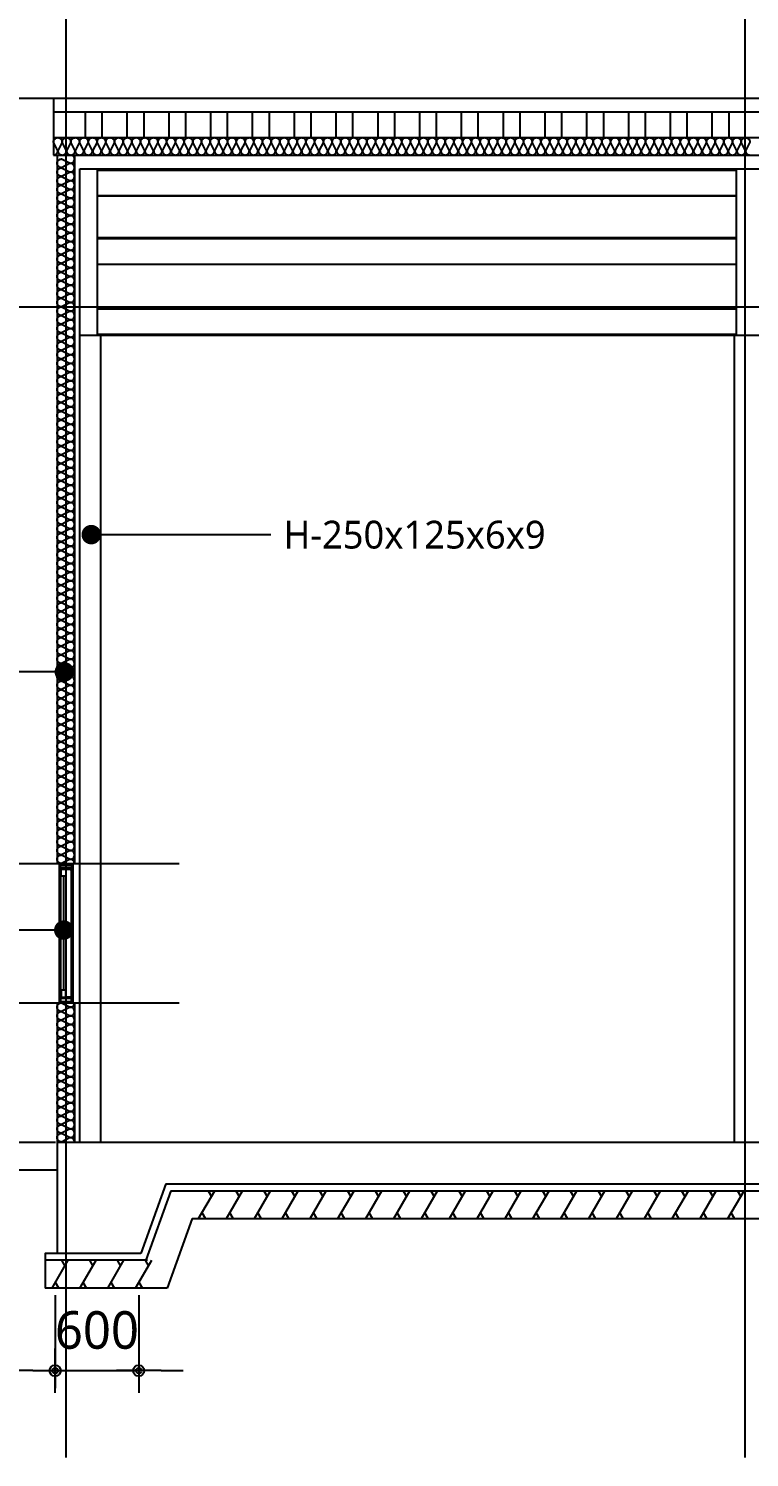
# Model space of a CAD drawing. Header units: millimetres. Extents: x 152133 to 471560, y 87068 to 132353.
# Drawn here: x 259033 to 264208, y 111124 to 121389 of the extents above; entities that cross this region are included whole.
import ezdxf
from ezdxf.enums import TextEntityAlignment as Align

# ---------------------------------------------------------------- set-up
doc = ezdxf.new("R2010")
doc.units = ezdxf.units.MM
doc.linetypes.add('CEN', pattern=[62, 60, -1, 0, -1])
for name, color, linetype in [('8', 8, 'Continuous'), ('AA-DWXM', 8, 'Continuous'), ('AA-DWXM-GLAZ', 4, 'Continuous'), ('AA-DWXM-WIND', 6, 'Continuous'), ('AA-DWXM-WINDOWFR', 6, 'Continuous'), ('AA-STEEL', 4, 'Continuous'), ('AA-WAXK', 8, 'Continuous'), ('AA-WAXM-CONC', 2, 'Continuous'), ('AS-PATT', 8, 'Continuous'), ('CEN', 1, 'CEN'), ('COL', 2, 'Continuous'), ('DIM', 7, 'Continuous'), ('INSUL', 183, 'Continuous'), ('RXLEADER', 7, 'Continuous')]:
    doc.layers.add(name, color=color, linetype=linetype)
doc.styles.add('맑은고딕', font='malgun.ttf')
doc.dimstyles.new('100-1', dxfattribs={"dimscale": 100, "dimtxt": 2.7, "dimasz": 1.6, "dimexe": 1.25, "dimexo": 3, "dimgap": 1.5, "dimtad": 1, "dimdec": 0, "dimdsep": 46, "dimlunit": 6, "dimtxsty": '맑은고딕', "dimblk1": 'S3', "dimblk2": 'S3', "dimsah": 1, "dimcen": 2, "dimclrt": 3, "dimadec": 0, "dimazin": 0, "dimtfac": 1, "dimtdec": 0, "dimtix": 1, "dimtmove": 2, "dimatfit": 3, "dimldrblk": 'S3', "dimfxl": 1, "dimtolj": 1, "dimtzin": 1, "dimarcsym": 0})

# ---------------------------------------------------------------- blocks, each defined once
blk = doc.blocks.new('S3')
at = {"layer": 'DIM', "color": 0}
for p, q in [((0, -1), (0, 1)), ((-1, 0), (1, 0))]:
    blk.add_line(p, q, dxfattribs=at)
for radius in [0.25, 0.125]:
    blk.add_circle((0, 0), radius, dxfattribs=at)
blk = doc.blocks.new('*D171')
at = {"color": 0, "lineweight": -2, "transparency": 16777216}
for p, q in [((259224, 112290), (259224, 111622)), ((259824, 112290), (259824, 111622)), ((259064, 111747), (258904, 111747)), ((259224, 111747), (259824, 111747)), ((259984, 111747), (260144, 111747))]:
    blk.add_line(p, q, dxfattribs=at)
at = {"layer": 'Defpoints', "color": 0, "transparency": 16777216}
for p in [(259224, 112590), (259824, 112590), (259824, 111747)]:
    blk.add_point(p, dxfattribs=at)
at = {"color": 0, "linetype": 'ByBlock', "lineweight": -2, "transparency": 16777216, "xscale": 160, "yscale": 160, "zscale": 160}
blk.add_blockref('S3', (259224, 111747), dxfattribs=at)
at = {"color": 0, "linetype": 'ByBlock', "lineweight": -2, "transparency": 16777216, "xscale": 160, "yscale": 160, "zscale": 160, "rotation": 180}
blk.add_blockref('S3', (259824, 111747), dxfattribs=at)
at = {"color": 3, "transparency": 16777216, "insert": (259524, 112037), "char_height": 270, "attachment_point": 5, "style": '맑은고딕'}
blk.add_mtext('\\A1;600', dxfattribs=at)
blk = doc.blocks.new('*D172')
at = {"color": 0, "lineweight": -2, "transparency": 16777216}
for p, q in [((258572, 113350), (258572, 113510)), ((258924, 113190), (258447, 113190)), ((258572, 112590), (258572, 113190)), ((258924, 112590), (258447, 112590)), ((258572, 112430), (258572, 112270))]:
    blk.add_line(p, q, dxfattribs=at)
at = {"layer": 'Defpoints', "color": 0, "transparency": 16777216}
for p in [(258572, 113190), (259224, 113190), (259224, 112590)]:
    blk.add_point(p, dxfattribs=at)
at = {"color": 0, "linetype": 'ByBlock', "lineweight": -2, "transparency": 16777216, "xscale": 160, "yscale": 160, "zscale": 160}
for p, rotation in [((258572, 113190), 270), ((258572, 112590), 90)]:
    blk.add_blockref('S3', p, dxfattribs=dict(at, rotation=rotation))
at = {"color": 3, "transparency": 16777216, "insert": (258282, 112890), "char_height": 270, "attachment_point": 5, "rotation": 90, "style": '맑은고딕'}
blk.add_mtext('\\A1;600', dxfattribs=at)

msp = doc.modelspace()

# ---------------------------------------------------------------- linework, layer by layer
at = {"color": 8}
for p, q in [((259212.1, 120889.5), (278892.1, 120889.5)), ((259212.1, 120889.5), (259212.1, 120605.1)), ((259212.1, 120789.5), (278892.1, 120789.5)), ((259442.1, 120605.1), (259442.1, 120789.5)), ((259562.1, 120605.1), (259562.1, 120789.5)), ((259742.1, 120605.1), (259742.1, 120789.5)), ((259862.1, 120605.1), (259862.1, 120789.5)), ((260042.1, 120605.1), (260042.1, 120789.5)), ((260162.1, 120605.1), (260162.1, 120789.5)), ((260342.1, 120605.1), (260342.1, 120789.5)), ((260462.1, 120605.1), (260462.1, 120789.5)), ((260642.1, 120605.1), (260642.1, 120789.5)), ((260762.1, 120605.1), (260762.1, 120789.5)), ((260942.1, 120605.1), (260942.1, 120789.5)), ((261062.1, 120605.1), (261062.1, 120789.5)), ((261242.1, 120605.1), (261242.1, 120789.5)), ((261362.1, 120605.1), (261362.1, 120789.5)), ((261542.1, 120605.1), (261542.1, 120789.5)), ((261662.1, 120605.1), (261662.1, 120789.5)), ((261842.1, 120605.1), (261842.1, 120789.5)), ((261962.1, 120605.1), (261962.1, 120789.5)), ((262142.1, 120605.1), (262142.1, 120789.5)), ((262262.1, 120605.1), (262262.1, 120789.5)), ((262442.1, 120605.1), (262442.1, 120789.5)), ((262562.1, 120605.1), (262562.1, 120789.5)), ((262742.1, 120605.1), (262742.1, 120789.5)), ((262862.1, 120605.1), (262862.1, 120789.5)), ((263042.1, 120605.1), (263042.1, 120789.5)), ((263162.1, 120605.1), (263162.1, 120789.5)), ((263342.1, 120605.1), (263342.1, 120789.5)), ((263462.1, 120605.1), (263462.1, 120789.5)), ((263642.1, 120605.1), (263642.1, 120789.5)), ((263762.1, 120605.1), (263762.1, 120789.5)), ((263942.1, 120605.1), (263942.1, 120789.5)), ((264062.1, 120605.1), (264062.1, 120789.5))]:
    msp.add_line(p, q, dxfattribs=at)
at = {"color": 2}
for p, q in [((259212.1, 120605.1), (278892.1, 120605.1)), ((259212.1, 120605.1), (259212.1, 120480.1)), ((259212.1, 120480.1), (278892.1, 120480.1)), ((259239.1, 114389.5), (259364.1, 114389.5)), ((259239.1, 113389.5), (278864.6, 113389.5)), ((259239.1, 113389.5), (259239.1, 113189.5)), ((257558.1, 113189.5), (259239.1, 113189.5)), ((260019.4, 113089.5), (278048.2, 113089.5))]:
    msp.add_line(p, q, dxfattribs=at)
at = {"color": 0}
msp.add_lwpolyline([(259252.1, 112589.5), (259152.1, 112589.5), (259152.1, 112539.5)], dxfattribs=at)
at = {"layer": '8'}
for p, q in [((260054.5, 113039.5), (259874.2, 112539.5)), ((260054.5, 113039.5), (277977, 113039.5)), ((260208, 112839.5), (260027.7, 112339.5)), ((260208, 112839.5), (277836.5, 112839.5)), ((259887.2, 112539.5), (259152.1, 112539.5)), ((259152.1, 112539.5), (259152.1, 112339.5)), ((260027.7, 112339.5), (259152.1, 112339.5))]:
    msp.add_line(p, q, dxfattribs=at)
at = {"layer": 'AA-DWXM'}
for p, q in [((259262.1, 115339.5), (259262.1, 114439.5)), ((259342.1, 115339.5), (259342.1, 114439.5))]:
    msp.add_line(p, q, dxfattribs=at)
msp.add_lwpolyline([(259303.1, 115349.5), (259338.1, 115349.5), (259338.1, 114429.5), (259303.1, 114429.5)], close=True, dxfattribs=at)
at = {"layer": 'AA-DWXM-GLAZ'}
msp.add_line((259283.6, 115299.5), (259283.6, 114479.5), dxfattribs=at)
at = {"layer": 'AA-DWXM-WIND'}
for points in [[(259266.1, 115349.5), (259301.1, 115349.5), (259301.1, 115299.5), (259266.1, 115299.5)], [(259266.1, 114429.5), (259301.1, 114429.5), (259301.1, 114479.5), (259266.1, 114479.5)]]:
    msp.add_lwpolyline(points, close=True, dxfattribs=at)
at = {"layer": 'AA-DWXM-WINDOWFR'}
for points in [[(259262.1, 115339.5), (259262.1, 115379.5), (259342.1, 115379.5), (259342.1, 115339.5), (259340.1, 115339.5), (259340.1, 115359.5), (259264.1, 115359.5), (259264.1, 115339.5)], [(259262.1, 114439.5), (259262.1, 114399.5), (259342.1, 114399.5), (259342.1, 114439.5), (259340.1, 114439.5), (259340.1, 114419.5), (259264.1, 114419.5), (259264.1, 114439.5)]]:
    msp.add_lwpolyline(points, close=True, dxfattribs=at)
at = {"layer": 'AA-STEEL'}
for p, q in [((259402.1, 113389.5), (259402.1, 120380.1)), ((259402.1, 120380.1), (278702.1, 120380.1)), ((259527.1, 119185), (259527.1, 120380.1)), ((259527.1, 120372.1), (264114.6, 120372.1)), ((264114.6, 119185), (264114.6, 120380.1)), ((259527.1, 120189.5), (264114.6, 120189.5)), ((259527.1, 120188.1), (264114.6, 120188.1)), ((259527.1, 119888), (264114.6, 119888)), ((259527.1, 119880), (264114.6, 119880)), ((259527.1, 119697.4), (264114.6, 119697.4)), ((259527.1, 119696), (264114.6, 119696)), ((259527.1, 119377), (264114.6, 119377)), ((259527.1, 119375.6), (264114.6, 119375.6)), ((259402.1, 119185), (278702.1, 119185)), ((259527.1, 119193), (264114.6, 119193)), ((259552.1, 113389.5), (259552.1, 119185)), ((264102.1, 113389.5), (264102.1, 119185))]:
    msp.add_line(p, q, dxfattribs=at)
at = {"layer": 'AA-WAXK'}
for p, q in [((259252.1, 115389.5), (259252.1, 114389.5)), ((259352.1, 115389.5), (259352.1, 114389.5))]:
    msp.add_line(p, q, dxfattribs=at)
at = {"layer": 'AA-WAXM-CONC'}
for p, q in [((259252.1, 115389.5), (259352.1, 115389.5)), ((259252.1, 114389.5), (259352.1, 114389.5))]:
    msp.add_line(p, q, dxfattribs=at)
at = {"layer": 'AS-PATT'}
for p, q in [((260254.4, 112839.5), (260369.9, 113039.5)), ((260321.9, 113039.5), (260345.9, 112998)), ((260454.4, 112839.5), (260569.9, 113039.5)), ((260521.9, 113039.5), (260545.9, 112998)), ((260654.4, 112839.5), (260769.9, 113039.5)), ((260721.9, 113039.5), (260745.9, 112998)), ((260854.4, 112839.5), (260969.9, 113039.5)), ((260921.9, 113039.5), (260945.9, 112998)), ((261054.4, 112839.5), (261169.9, 113039.5)), ((261121.9, 113039.5), (261145.9, 112998)), ((261254.4, 112839.5), (261369.9, 113039.5)), ((261321.9, 113039.5), (261345.9, 112998)), ((261454.4, 112839.5), (261569.9, 113039.5)), ((261521.9, 113039.5), (261545.9, 112998)), ((261654.4, 112839.5), (261769.9, 113039.5)), ((261721.9, 113039.5), (261745.9, 112998)), ((261854.4, 112839.5), (261969.9, 113039.5)), ((261921.9, 113039.5), (261945.9, 112998)), ((262054.4, 112839.5), (262169.9, 113039.5)), ((262121.9, 113039.5), (262145.9, 112998)), ((262254.4, 112839.5), (262369.9, 113039.5)), ((262321.9, 113039.5), (262345.9, 112998)), ((262454.4, 112839.5), (262569.9, 113039.5)), ((262521.9, 113039.5), (262545.9, 112998)), ((262654.4, 112839.5), (262769.9, 113039.5)), ((262721.9, 113039.5), (262745.9, 112998)), ((262854.4, 112839.5), (262969.9, 113039.5)), ((262921.9, 113039.5), (262945.9, 112998)), ((263054.4, 112839.5), (263169.9, 113039.5)), ((263121.9, 113039.5), (263145.9, 112998)), ((263254.4, 112839.5), (263369.9, 113039.5)), ((263321.9, 113039.5), (263345.9, 112998)), ((263454.4, 112839.5), (263569.9, 113039.5)), ((263521.9, 113039.5), (263545.9, 112998)), ((263654.4, 112839.5), (263769.9, 113039.5)), ((263721.9, 113039.5), (263745.9, 112998)), ((263854.4, 112839.5), (263969.9, 113039.5)), ((263921.9, 113039.5), (263945.9, 112998)), ((264054.4, 112839.5), (264169.9, 113039.5)), ((264121.9, 113039.5), (264145.9, 112998)), ((260302.4, 112839.5), (260278.4, 112881.1)), ((260502.4, 112839.5), (260478.4, 112881.1)), ((260702.4, 112839.5), (260678.4, 112881.1)), ((260902.4, 112839.5), (260878.4, 112881.1)), ((261102.4, 112839.5), (261078.4, 112881.1)), ((261302.4, 112839.5), (261278.4, 112881.1)), ((261502.4, 112839.5), (261478.4, 112881.1)), ((261702.4, 112839.5), (261678.4, 112881.1)), ((261902.4, 112839.5), (261878.4, 112881.1)), ((262102.4, 112839.5), (262078.4, 112881.1)), ((262302.4, 112839.5), (262278.4, 112881.1)), ((262502.4, 112839.5), (262478.4, 112881.1)), ((262702.4, 112839.5), (262678.4, 112881.1)), ((262902.4, 112839.5), (262878.4, 112881.1)), ((263102.4, 112839.5), (263078.4, 112881.1)), ((263302.4, 112839.5), (263278.4, 112881.1)), ((263502.4, 112839.5), (263478.4, 112881.1)), ((263702.4, 112839.5), (263678.4, 112881.1)), ((263902.4, 112839.5), (263878.4, 112881.1)), ((264102.4, 112839.5), (264078.4, 112881.1)), ((259202.1, 112339.5), (259317.5, 112539.5)), ((259269.5, 112539.5), (259293.5, 112498)), ((259402.1, 112339.5), (259517.5, 112539.5)), ((259469.5, 112539.5), (259493.5, 112498)), ((259602.1, 112339.5), (259717.5, 112539.5)), ((259669.5, 112539.5), (259693.5, 112498)), ((259802.1, 112339.5), (259917.5, 112539.5)), ((259869.5, 112539.5), (259893.5, 112498)), ((259250.1, 112339.5), (259226.1, 112381.1)), ((259450.1, 112339.5), (259426.1, 112381.1)), ((259650.1, 112339.5), (259626.1, 112381.1)), ((259850.1, 112339.5), (259826.1, 112381.1))]:
    msp.add_line(p, q, dxfattribs=at)
at = {"layer": 'CEN', "color": 1, "linetype": 'CEN'}
for p, q in [((259302.1, 111123.5), (259302.1, 123054.1)), ((264177.1, 111123.5), (264177.1, 123054.1)), ((257558.1, 120889.5), (281081.8, 120889.5)), ((257558.1, 120889.5), (281081.8, 120889.5)), ((257558.1, 119389.5), (281081.8, 119389.5)), ((257558.1, 119389.5), (281081.8, 119389.5)), ((257558.1, 115389.5), (260115.6, 115389.5)), ((257558.1, 114389.5), (260115.6, 114389.5)), ((257558.1, 113389.5), (259225.5, 113389.5))]:
    msp.add_line(p, q, dxfattribs=at)
at = {"layer": 'COL'}
for p, q in [((259239.1, 120480.1), (259239.1, 115389.5)), ((259364.1, 120480.1), (259364.1, 115389.5)), ((259239.1, 115389.5), (259364.1, 115389.5)), ((259239.1, 114389.5), (259239.1, 113389.5)), ((259364.1, 114389.5), (259364.1, 113389.5)), ((259239.1, 113189.5), (259239.1, 112589.5)), ((260019.4, 113089.5), (259839.1, 112589.5)), ((259839.1, 112589.5), (259252.1, 112589.5))]:
    msp.add_line(p, q, dxfattribs=at)
at = {"layer": 'INSUL'}
for points in [[(259212.1, 120480.1, 0.4142136), (259243.3, 120511.4), (259212.1, 120573.9, -0.4142136), (259243.3, 120605.1, -0.4142136), (259274.6, 120573.9), (259243.3, 120511.4, 0.4142136), (259274.6, 120480.1, 0.4142136), (259305.8, 120511.4), (259274.6, 120573.9, -0.4142136), (259305.8, 120605.1, -0.4142136), (259337.1, 120573.9), (259305.8, 120511.4, 0.4142136), (259337.1, 120480.1, 0.4142136), (259368.3, 120511.4), (259337.1, 120573.9, -0.4142136), (259368.3, 120605.1, -0.4142136), (259399.6, 120573.9), (259368.3, 120511.4, 0.4142136), (259399.6, 120480.1, 0.4142136), (259430.8, 120511.4), (259399.6, 120573.9, -0.4142136), (259430.8, 120605.1, -0.4142136), (259462.1, 120573.9), (259430.8, 120511.4, 0.4142136), (259462.1, 120480.1, 0.4142136), (259493.3, 120511.4), (259462.1, 120573.9, -0.4142136), (259493.3, 120605.1, -0.4142136), (259524.6, 120573.9), (259493.3, 120511.4, 0.4142136), (259524.6, 120480.1, 0.4142136), (259555.8, 120511.4), (259524.6, 120573.9, -0.4142136), (259555.8, 120605.1, -0.4142136), (259587.1, 120573.9), (259555.8, 120511.4, 0.4142136), (259587.1, 120480.1, 0.4142136), (259618.3, 120511.4), (259587.1, 120573.9, -0.4142136), (259618.3, 120605.1, -0.4142136), (259649.6, 120573.9), (259618.3, 120511.4, 0.4142136), (259649.6, 120480.1, 0.4142136), (259680.8, 120511.4), (259649.6, 120573.9, -0.4142136), (259680.8, 120605.1, -0.4142136), (259712.1, 120573.9), (259680.8, 120511.4, 0.4142136), (259712.1, 120480.1, 0.4142136), (259743.3, 120511.4), (259712.1, 120573.9, -0.4142136), (259743.3, 120605.1, -0.4142136), (259774.6, 120573.9), (259743.3, 120511.4, 0.4142136), (259774.6, 120480.1, 0.4142136), (259805.8, 120511.4), (259774.6, 120573.9, -0.4142136), (259805.8, 120605.1, -0.4142136), (259837.1, 120573.9), (259805.8, 120511.4, 0.4142136), (259837.1, 120480.1, 0.4142136), (259868.3, 120511.4), (259837.1, 120573.9, -0.4142136), (259868.3, 120605.1, -0.4142136), (259899.6, 120573.9), (259868.3, 120511.4, 0.4142136), (259899.6, 120480.1, 0.4142136), (259930.8, 120511.4), (259899.6, 120573.9, -0.4142136), (259930.8, 120605.1, -0.4142136), (259962.1, 120573.9), (259930.8, 120511.4, 0.4142136), (259962.1, 120480.1, 0.4142136), (259993.3, 120511.4), (259962.1, 120573.9, -0.4142136), (259993.3, 120605.1, -0.4142136), (260024.6, 120573.9), (259993.3, 120511.4, 0.4142136), (260024.6, 120480.1, 0.4142136), (260055.8, 120511.4), (260024.6, 120573.9, -0.4142136), (260055.8, 120605.1, -0.4142136), (260087.1, 120573.9), (260055.8, 120511.4, 0.4142136), (260087.1, 120480.1, 0.4142136), (260118.3, 120511.4), (260087.1, 120573.9, -0.4142136), (260118.3, 120605.1, -0.4142136), (260149.6, 120573.9), (260118.3, 120511.4, 0.4142136), (260149.6, 120480.1, 0.4142136), (260180.8, 120511.4), (260149.6, 120573.9, -0.4142136), (260180.8, 120605.1, -0.4142136), (260212.1, 120573.9), (260180.8, 120511.4, 0.4142136), (260212.1, 120480.1, 0.4142136), (260243.3, 120511.4), (260212.1, 120573.9, -0.4142136), (260243.3, 120605.1, -0.4142136), (260274.6, 120573.9), (260243.3, 120511.4, 0.4142136), (260274.6, 120480.1, 0.4142136), (260305.8, 120511.4), (260274.6, 120573.9, -0.4142136), (260305.8, 120605.1, -0.4142136), (260337.1, 120573.9), (260305.8, 120511.4, 0.4142136), (260337.1, 120480.1, 0.4142136), (260368.3, 120511.4), (260337.1, 120573.9, -0.4142136), (260368.3, 120605.1, -0.4142136), (260399.6, 120573.9), (260368.3, 120511.4, 0.4142136), (260399.6, 120480.1, 0.4142136), (260430.8, 120511.4), (260399.6, 120573.9, -0.4142136), (260430.8, 120605.1, -0.4142136), (260462.1, 120573.9), (260430.8, 120511.4, 0.4142136), (260462.1, 120480.1, 0.4142136), (260493.3, 120511.4), (260462.1, 120573.9, -0.4142136), (260493.3, 120605.1, -0.4142136), (260524.6, 120573.9), (260493.3, 120511.4, 0.4142136), (260524.6, 120480.1, 0.4142136), (260555.8, 120511.4), (260524.6, 120573.9, -0.4142136), (260555.8, 120605.1, -0.4142136), (260587.1, 120573.9), (260555.8, 120511.4, 0.4142136), (260587.1, 120480.1, 0.4142136), (260618.3, 120511.4), (260587.1, 120573.9, -0.4142136), (260618.3, 120605.1, -0.4142136), (260649.6, 120573.9), (260618.3, 120511.4, 0.4142136), (260649.6, 120480.1, 0.4142136), (260680.8, 120511.4), (260649.6, 120573.9, -0.4142136), (260680.8, 120605.1, -0.4142136), (260712.1, 120573.9), (260680.8, 120511.4, 0.4142136), (260712.1, 120480.1, 0.4142136), (260743.3, 120511.4), (260712.1, 120573.9, -0.4142136), (260743.3, 120605.1, -0.4142136), (260774.6, 120573.9), (260743.3, 120511.4, 0.4142136), (260774.6, 120480.1, 0.4142136), (260805.8, 120511.4), (260774.6, 120573.9, -0.4142136), (260805.8, 120605.1, -0.4142136), (260837.1, 120573.9), (260805.8, 120511.4, 0.4142136), (260837.1, 120480.1, 0.4142136), (260868.3, 120511.4), (260837.1, 120573.9, -0.4142136), (260868.3, 120605.1, -0.4142136), (260899.6, 120573.9), (260868.3, 120511.4, 0.4142136), (260899.6, 120480.1, 0.4142136), (260930.8, 120511.4), (260899.6, 120573.9, -0.4142136), (260930.8, 120605.1, -0.4142136), (260962.1, 120573.9), (260930.8, 120511.4, 0.4142136), (260962.1, 120480.1, 0.4142136), (260993.3, 120511.4), (260962.1, 120573.9, -0.4142136), (260993.3, 120605.1, -0.4142136), (261024.6, 120573.9), (260993.3, 120511.4, 0.4142136), (261024.6, 120480.1, 0.4142136), (261055.8, 120511.4), (261024.6, 120573.9, -0.4142136), (261055.8, 120605.1, -0.4142136), (261087.1, 120573.9), (261055.8, 120511.4, 0.4142136), (261087.1, 120480.1, 0.4142136), (261118.3, 120511.4), (261087.1, 120573.9, -0.4142136), (261118.3, 120605.1, -0.4142136), (261149.6, 120573.9), (261118.3, 120511.4, 0.4142136), (261149.6, 120480.1, 0.4142136), (261180.8, 120511.4), (261149.6, 120573.9, -0.4142136), (261180.8, 120605.1, -0.4142136), (261212.1, 120573.9), (261180.8, 120511.4, 0.4142136), (261212.1, 120480.1, 0.4142136), (261243.3, 120511.4), (261212.1, 120573.9, -0.4142136), (261243.3, 120605.1, -0.4142136), (261274.6, 120573.9), (261243.3, 120511.4, 0.4142136), (261274.6, 120480.1, 0.4142136), (261305.8, 120511.4), (261274.6, 120573.9, -0.4142136), (261305.8, 120605.1, -0.4142136), (261337.1, 120573.9), (261305.8, 120511.4, 0.4142136), (261337.1, 120480.1, 0.4142136), (261368.3, 120511.4), (261337.1, 120573.9, -0.4142136), (261368.3, 120605.1, -0.4142136), (261399.6, 120573.9), (261368.3, 120511.4, 0.4142136), (261399.6, 120480.1, 0.4142136), (261430.8, 120511.4), (261399.6, 120573.9, -0.4142136), (261430.8, 120605.1, -0.4142136), (261462.1, 120573.9), (261430.8, 120511.4, 0.4142136), (261462.1, 120480.1, 0.4142136), (261493.3, 120511.4), (261462.1, 120573.9, -0.4142136), (261493.3, 120605.1, -0.4142136), (261524.6, 120573.9), (261493.3, 120511.4, 0.4142136), (261524.6, 120480.1, 0.4142136), (261555.8, 120511.4), (261524.6, 120573.9, -0.4142136), (261555.8, 120605.1, -0.4142136), (261587.1, 120573.9), (261555.8, 120511.4, 0.4142136), (261587.1, 120480.1, 0.4142136), (261618.3, 120511.4), (261587.1, 120573.9, -0.4142136), (261618.3, 120605.1, -0.4142136), (261649.6, 120573.9), (261618.3, 120511.4, 0.4142136), (261649.6, 120480.1, 0.4142136), (261680.8, 120511.4), (261649.6, 120573.9, -0.4142136), (261680.8, 120605.1, -0.4142136), (261712.1, 120573.9), (261680.8, 120511.4, 0.4142136), (261712.1, 120480.1, 0.4142136), (261743.3, 120511.4), (261712.1, 120573.9, -0.4142136), (261743.3, 120605.1, -0.4142136), (261774.6, 120573.9), (261743.3, 120511.4, 0.4142136), (261774.6, 120480.1, 0.4142136), (261805.8, 120511.4), (261774.6, 120573.9, -0.4142136), (261805.8, 120605.1, -0.4142136), (261837.1, 120573.9), (261805.8, 120511.4, 0.4142136), (261837.1, 120480.1, 0.4142136), (261868.3, 120511.4), (261837.1, 120573.9, -0.4142136), (261868.3, 120605.1, -0.4142136), (261899.6, 120573.9), (261868.3, 120511.4, 0.4142136), (261899.6, 120480.1, 0.4142136), (261930.8, 120511.4), (261899.6, 120573.9, -0.4142136), (261930.8, 120605.1, -0.4142136), (261962.1, 120573.9), (261930.8, 120511.4, 0.4142136), (261962.1, 120480.1, 0.4142136), (261993.3, 120511.4), (261962.1, 120573.9, -0.4142136), (261993.3, 120605.1, -0.4142136), (262024.6, 120573.9), (261993.3, 120511.4, 0.4142136), (262024.6, 120480.1, 0.4142136), (262055.8, 120511.4), (262024.6, 120573.9, -0.4142136), (262055.8, 120605.1, -0.4142136), (262087.1, 120573.9), (262055.8, 120511.4, 0.4142136), (262087.1, 120480.1, 0.4142136), (262118.3, 120511.4), (262087.1, 120573.9, -0.4142136), (262118.3, 120605.1, -0.4142136), (262149.6, 120573.9), (262118.3, 120511.4, 0.4142136), (262149.6, 120480.1, 0.4142136), (262180.8, 120511.4), (262149.6, 120573.9, -0.4142136), (262180.8, 120605.1, -0.4142136), (262212.1, 120573.9), (262180.8, 120511.4, 0.4142136), (262212.1, 120480.1, 0.4142136), (262243.3, 120511.4), (262212.1, 120573.9, -0.4142136), (262243.3, 120605.1, -0.4142136), (262274.6, 120573.9), (262243.3, 120511.4, 0.4142136), (262274.6, 120480.1, 0.4142136), (262305.8, 120511.4), (262274.6, 120573.9, -0.4142136), (262305.8, 120605.1, -0.4142136), (262337.1, 120573.9), (262305.8, 120511.4, 0.4142136), (262337.1, 120480.1, 0.4142136), (262368.3, 120511.4), (262337.1, 120573.9, -0.4142136), (262368.3, 120605.1, -0.4142136), (262399.6, 120573.9), (262368.3, 120511.4, 0.4142136), (262399.6, 120480.1, 0.4142136), (262430.8, 120511.4), (262399.6, 120573.9, -0.4142136), (262430.8, 120605.1, -0.4142136), (262462.1, 120573.9), (262430.8, 120511.4, 0.4142136), (262462.1, 120480.1, 0.4142136), (262493.3, 120511.4), (262462.1, 120573.9, -0.4142136), (262493.3, 120605.1, -0.4142136), (262524.6, 120573.9), (262493.3, 120511.4, 0.4142136), (262524.6, 120480.1, 0.4142136), (262555.8, 120511.4), (262524.6, 120573.9, -0.4142136), (262555.8, 120605.1, -0.4142136), (262587.1, 120573.9), (262555.8, 120511.4, 0.4142136), (262587.1, 120480.1, 0.4142136), (262618.3, 120511.4), (262587.1, 120573.9, -0.4142136), (262618.3, 120605.1, -0.4142136), (262649.6, 120573.9), (262618.3, 120511.4, 0.4142136), (262649.6, 120480.1, 0.4142136), (262680.8, 120511.4), (262649.6, 120573.9, -0.4142136), (262680.8, 120605.1, -0.4142136), (262712.1, 120573.9), (262680.8, 120511.4, 0.4142136), (262712.1, 120480.1, 0.4142136), (262743.3, 120511.4), (262712.1, 120573.9, -0.4142136), (262743.3, 120605.1, -0.4142136), (262774.6, 120573.9), (262743.3, 120511.4, 0.4142136), (262774.6, 120480.1, 0.4142136), (262805.8, 120511.4), (262774.6, 120573.9, -0.4142136), (262805.8, 120605.1, -0.4142136), (262837.1, 120573.9), (262805.8, 120511.4, 0.4142136), (262837.1, 120480.1, 0.4142136), (262868.3, 120511.4), (262837.1, 120573.9, -0.4142136), (262868.3, 120605.1, -0.4142136), (262899.6, 120573.9), (262868.3, 120511.4, 0.4142136), (262899.6, 120480.1, 0.4142136), (262930.8, 120511.4), (262899.6, 120573.9, -0.4142136), (262930.8, 120605.1, -0.4142136), (262962.1, 120573.9), (262930.8, 120511.4, 0.4142136), (262962.1, 120480.1, 0.4142136), (262993.3, 120511.4), (262962.1, 120573.9, -0.4142136), (262993.3, 120605.1, -0.4142136), (263024.6, 120573.9), (262993.3, 120511.4, 0.4142136), (263024.6, 120480.1, 0.4142136), (263055.8, 120511.4), (263024.6, 120573.9, -0.4142136), (263055.8, 120605.1, -0.4142136), (263087.1, 120573.9), (263055.8, 120511.4, 0.4142136), (263087.1, 120480.1, 0.4142136), (263118.3, 120511.4), (263087.1, 120573.9, -0.4142136), (263118.3, 120605.1, -0.4142136), (263149.6, 120573.9), (263118.3, 120511.4, 0.4142136), (263149.6, 120480.1, 0.4142136), (263180.8, 120511.4), (263149.6, 120573.9, -0.4142136), (263180.8, 120605.1, -0.4142136), (263212.1, 120573.9), (263180.8, 120511.4, 0.4142136), (263212.1, 120480.1, 0.4142136), (263243.3, 120511.4), (263212.1, 120573.9, -0.4142136), (263243.3, 120605.1, -0.4142136), (263274.6, 120573.9), (263243.3, 120511.4, 0.4142136), (263274.6, 120480.1, 0.4142136), (263305.8, 120511.4), (263274.6, 120573.9, -0.4142136), (263305.8, 120605.1, -0.4142136), (263337.1, 120573.9), (263305.8, 120511.4, 0.4142136), (263337.1, 120480.1, 0.4142136), (263368.3, 120511.4), (263337.1, 120573.9, -0.4142136), (263368.3, 120605.1, -0.4142136), (263399.6, 120573.9), (263368.3, 120511.4, 0.4142136), (263399.6, 120480.1, 0.4142136), (263430.8, 120511.4), (263399.6, 120573.9, -0.4142136), (263430.8, 120605.1, -0.4142136), (263462.1, 120573.9), (263430.8, 120511.4, 0.4142136), (263462.1, 120480.1, 0.4142136), (263493.3, 120511.4), (263462.1, 120573.9, -0.4142136), (263493.3, 120605.1, -0.4142136), (263524.6, 120573.9), (263493.3, 120511.4, 0.4142136), (263524.6, 120480.1, 0.4142136), (263555.8, 120511.4), (263524.6, 120573.9, -0.4142136), (263555.8, 120605.1, -0.4142136), (263587.1, 120573.9), (263555.8, 120511.4, 0.4142136), (263587.1, 120480.1, 0.4142136), (263618.3, 120511.4), (263587.1, 120573.9, -0.4142136), (263618.3, 120605.1, -0.4142136), (263649.6, 120573.9), (263618.3, 120511.4, 0.4142136), (263649.6, 120480.1, 0.4142136), (263680.8, 120511.4), (263649.6, 120573.9, -0.4142136), (263680.8, 120605.1, -0.4142136), (263712.1, 120573.9), (263680.8, 120511.4, 0.4142136), (263712.1, 120480.1, 0.4142136), (263743.3, 120511.4), (263712.1, 120573.9, -0.4142136), (263743.3, 120605.1, -0.4142136), (263774.6, 120573.9), (263743.3, 120511.4, 0.4142136), (263774.6, 120480.1, 0.4142136), (263805.8, 120511.4), (263774.6, 120573.9, -0.4142136), (263805.8, 120605.1, -0.4142136), (263837.1, 120573.9), (263805.8, 120511.4, 0.4142136), (263837.1, 120480.1, 0.4142136), (263868.3, 120511.4), (263837.1, 120573.9, -0.4142136), (263868.3, 120605.1, -0.4142136), (263899.6, 120573.9), (263868.3, 120511.4, 0.4142136), (263899.6, 120480.1, 0.4142136), (263930.8, 120511.4), (263899.6, 120573.9, -0.4142136), (263930.8, 120605.1, -0.4142136), (263962.1, 120573.9), (263930.8, 120511.4, 0.4142136), (263962.1, 120480.1, 0.4142136), (263993.3, 120511.4), (263962.1, 120573.9, -0.4142136), (263993.3, 120605.1, -0.4142136), (264024.6, 120573.9), (263993.3, 120511.4, 0.4142136), (264024.6, 120480.1, 0.4142136), (264055.8, 120511.4), (264024.6, 120573.9, -0.4142136), (264055.8, 120605.1, -0.4142136), (264087.1, 120573.9), (264055.8, 120511.4, 0.4142136), (264087.1, 120480.1, 0.4142136), (264118.3, 120511.4), (264087.1, 120573.9, -0.4142136), (264118.3, 120605.1, -0.4142136), (264149.6, 120573.9), (264118.3, 120511.4, 0.4142136), (264149.6, 120480.1, 0.4142136), (264180.8, 120511.4), (264149.6, 120573.9, -0.4142136), (264180.8, 120605.1, -0.4142136), (264212.1, 120573.9), (264180.8, 120511.4, 0.4142136), (264212.1, 120480.1, 0.4142136)], [(259364.1, 115389.5, 0.4142136), (259332.8, 115420.8), (259270.3, 115389.5, -0.4142136), (259239.1, 115420.8, -0.4142136), (259270.3, 115452), (259332.8, 115420.8, 0.4142136), (259364.1, 115452, 0.4142136), (259332.8, 115483.3), (259270.3, 115452, -0.4142136), (259239.1, 115483.3, -0.4142136), (259270.3, 115514.5), (259332.8, 115483.3, 0.4142136), (259364.1, 115514.5, 0.4142136), (259332.8, 115545.8), (259270.3, 115514.5, -0.4142136), (259239.1, 115545.8, -0.4142136), (259270.3, 115577), (259332.8, 115545.8, 0.4142136), (259364.1, 115577, 0.4142136), (259332.8, 115608.3), (259270.3, 115577, -0.4142136), (259239.1, 115608.3, -0.4142136), (259270.3, 115639.5), (259332.8, 115608.3, 0.4142136), (259364.1, 115639.5, 0.4142136), (259332.8, 115670.8), (259270.3, 115639.5, -0.4142136), (259239.1, 115670.8, -0.4142136), (259270.3, 115702), (259332.8, 115670.8, 0.4142136), (259364.1, 115702, 0.4142136), (259332.8, 115733.3), (259270.3, 115702, -0.4142136), (259239.1, 115733.3, -0.4142136), (259270.3, 115764.5), (259332.8, 115733.3, 0.4142136), (259364.1, 115764.5, 0.4142136), (259332.8, 115795.8), (259270.3, 115764.5, -0.4142136), (259239.1, 115795.8, -0.4142136), (259270.3, 115827), (259332.8, 115795.8, 0.4142136), (259364.1, 115827, 0.4142136), (259332.8, 115858.3), (259270.3, 115827, -0.4142136), (259239.1, 115858.3, -0.4142136), (259270.3, 115889.5), (259332.8, 115858.3, 0.4142136), (259364.1, 115889.5, 0.4142136), (259332.8, 115920.8), (259270.3, 115889.5, -0.4142136), (259239.1, 115920.8, -0.4142136), (259270.3, 115952), (259332.8, 115920.8, 0.4142136), (259364.1, 115952, 0.4142136), (259332.8, 115983.3), (259270.3, 115952, -0.4142136), (259239.1, 115983.3, -0.4142136), (259270.3, 116014.5), (259332.8, 115983.3, 0.4142136), (259364.1, 116014.5, 0.4142136), (259332.8, 116045.8), (259270.3, 116014.5, -0.4142136), (259239.1, 116045.8, -0.4142136), (259270.3, 116077), (259332.8, 116045.8, 0.4142136), (259364.1, 116077, 0.4142136), (259332.8, 116108.3), (259270.3, 116077, -0.4142136), (259239.1, 116108.3, -0.4142136), (259270.3, 116139.5), (259332.8, 116108.3, 0.4142136), (259364.1, 116139.5, 0.4142136), (259332.8, 116170.8), (259270.3, 116139.5, -0.4142136), (259239.1, 116170.8, -0.4142136), (259270.3, 116202), (259332.8, 116170.8, 0.4142136), (259364.1, 116202, 0.4142136), (259332.8, 116233.3), (259270.3, 116202, -0.4142136), (259239.1, 116233.3, -0.4142136), (259270.3, 116264.5), (259332.8, 116233.3, 0.4142136), (259364.1, 116264.5, 0.4142136), (259332.8, 116295.8), (259270.3, 116264.5, -0.4142136), (259239.1, 116295.8, -0.4142136), (259270.3, 116327), (259332.8, 116295.8, 0.4142136), (259364.1, 116327, 0.4142136), (259332.8, 116358.3), (259270.3, 116327, -0.4142136), (259239.1, 116358.3, -0.4142136), (259270.3, 116389.5), (259332.8, 116358.3, 0.4142136), (259364.1, 116389.5, 0.4142136), (259332.8, 116420.8), (259270.3, 116389.5, -0.4142136), (259239.1, 116420.8, -0.4142136), (259270.3, 116452), (259332.8, 116420.8, 0.4142136), (259364.1, 116452, 0.4142136), (259332.8, 116483.3), (259270.3, 116452, -0.4142136), (259239.1, 116483.3, -0.4142136), (259270.3, 116514.5), (259332.8, 116483.3, 0.4142136), (259364.1, 116514.5, 0.4142136), (259332.8, 116545.8), (259270.3, 116514.5, -0.4142136), (259239.1, 116545.8, -0.4142136), (259270.3, 116577), (259332.8, 116545.8, 0.4142136), (259364.1, 116577, 0.4142136), (259332.8, 116608.3), (259270.3, 116577, -0.4142136), (259239.1, 116608.3, -0.4142136), (259270.3, 116639.5), (259332.8, 116608.3, 0.4142136), (259364.1, 116639.5, 0.4142136), (259332.8, 116670.8), (259270.3, 116639.5, -0.4142136), (259239.1, 116670.8, -0.4142136), (259270.3, 116702), (259332.8, 116670.8, 0.4142136), (259364.1, 116702, 0.4142136), (259332.8, 116733.3), (259270.3, 116702, -0.4142136), (259239.1, 116733.3, -0.4142136), (259270.3, 116764.5), (259332.8, 116733.3, 0.4142136), (259364.1, 116764.5, 0.4142136), (259332.8, 116795.8), (259270.3, 116764.5, -0.4142136), (259239.1, 116795.8, -0.4142136), (259270.3, 116827), (259332.8, 116795.8, 0.4142136), (259364.1, 116827, 0.4142136), (259332.8, 116858.3), (259270.3, 116827, -0.4142136), (259239.1, 116858.3, -0.4142136), (259270.3, 116889.5), (259332.8, 116858.3, 0.4142136), (259364.1, 116889.5, 0.4142136), (259332.8, 116920.8), (259270.3, 116889.5, -0.4142136), (259239.1, 116920.8, -0.4142136), (259270.3, 116952), (259332.8, 116920.8, 0.4142136), (259364.1, 116952, 0.4142136), (259332.8, 116983.3), (259270.3, 116952, -0.4142136), (259239.1, 116983.3, -0.4142136), (259270.3, 117014.5), (259332.8, 116983.3, 0.4142136), (259364.1, 117014.5, 0.4142136), (259332.8, 117045.8), (259270.3, 117014.5, -0.4142136), (259239.1, 117045.8, -0.4142136), (259270.3, 117077), (259332.8, 117045.8, 0.4142136), (259364.1, 117077, 0.4142136), (259332.8, 117108.3), (259270.3, 117077, -0.4142136), (259239.1, 117108.3, -0.4142136), (259270.3, 117139.5), (259332.8, 117108.3, 0.4142136), (259364.1, 117139.5, 0.4142136), (259332.8, 117170.8), (259270.3, 117139.5, -0.4142136), (259239.1, 117170.8, -0.4142136), (259270.3, 117202), (259332.8, 117170.8, 0.4142136), (259364.1, 117202, 0.4142136), (259332.8, 117233.3), (259270.3, 117202, -0.4142136), (259239.1, 117233.3, -0.4142136), (259270.3, 117264.5), (259332.8, 117233.3, 0.4142136), (259364.1, 117264.5, 0.4142136), (259332.8, 117295.8), (259270.3, 117264.5, -0.4142136), (259239.1, 117295.8, -0.4142136), (259270.3, 117327), (259332.8, 117295.8, 0.4142136), (259364.1, 117327, 0.4142136), (259332.8, 117358.3), (259270.3, 117327, -0.4142136), (259239.1, 117358.3, -0.4142136), (259270.3, 117389.5), (259332.8, 117358.3, 0.4142136), (259364.1, 117389.5, 0.4142136), (259332.8, 117420.8), (259270.3, 117389.5, -0.4142136), (259239.1, 117420.8, -0.4142136), (259270.3, 117452), (259332.8, 117420.8, 0.4142136), (259364.1, 117452, 0.4142136), (259332.8, 117483.3), (259270.3, 117452, -0.4142136), (259239.1, 117483.3, -0.4142136), (259270.3, 117514.5), (259332.8, 117483.3, 0.4142136), (259364.1, 117514.5, 0.4142136), (259332.8, 117545.8), (259270.3, 117514.5, -0.4142136), (259239.1, 117545.8, -0.4142136), (259270.3, 117577), (259332.8, 117545.8, 0.4142136), (259364.1, 117577, 0.4142136), (259332.8, 117608.3), (259270.3, 117577, -0.4142136), (259239.1, 117608.3, -0.4142136), (259270.3, 117639.5), (259332.8, 117608.3, 0.4142136), (259364.1, 117639.5, 0.4142136), (259332.8, 117670.8), (259270.3, 117639.5, -0.4142136), (259239.1, 117670.8, -0.4142136), (259270.3, 117702), (259332.8, 117670.8, 0.4142136), (259364.1, 117702, 0.4142136), (259332.8, 117733.3), (259270.3, 117702, -0.4142136), (259239.1, 117733.3, -0.4142136), (259270.3, 117764.5), (259332.8, 117733.3, 0.4142136), (259364.1, 117764.5, 0.4142136), (259332.8, 117795.8), (259270.3, 117764.5, -0.4142136), (259239.1, 117795.8, -0.4142136), (259270.3, 117827), (259332.8, 117795.8, 0.4142136), (259364.1, 117827, 0.4142136), (259332.8, 117858.3), (259270.3, 117827, -0.4142136), (259239.1, 117858.3, -0.4142136), (259270.3, 117889.5), (259332.8, 117858.3, 0.4142136), (259364.1, 117889.5, 0.4142136), (259332.8, 117920.8), (259270.3, 117889.5, -0.4142136), (259239.1, 117920.8, -0.4142136), (259270.3, 117952), (259332.8, 117920.8, 0.4142136), (259364.1, 117952, 0.4142136), (259332.8, 117983.3), (259270.3, 117952, -0.4142136), (259239.1, 117983.3, -0.4142136), (259270.3, 118014.5), (259332.8, 117983.3, 0.4142136), (259364.1, 118014.5, 0.4142136), (259332.8, 118045.8), (259270.3, 118014.5, -0.4142136), (259239.1, 118045.8, -0.4142136), (259270.3, 118077), (259332.8, 118045.8, 0.4142136), (259364.1, 118077, 0.4142136), (259332.8, 118108.3), (259270.3, 118077, -0.4142136), (259239.1, 118108.3, -0.4142136), (259270.3, 118139.5), (259332.8, 118108.3, 0.4142136), (259364.1, 118139.5, 0.4142136), (259332.8, 118170.8), (259270.3, 118139.5, -0.4142136), (259239.1, 118170.8, -0.4142136), (259270.3, 118202), (259332.8, 118170.8, 0.4142136), (259364.1, 118202, 0.4142136), (259332.8, 118233.3), (259270.3, 118202, -0.4142136), (259239.1, 118233.3, -0.4142136), (259270.3, 118264.5), (259332.8, 118233.3, 0.4142136), (259364.1, 118264.5, 0.4142136), (259332.8, 118295.8), (259270.3, 118264.5, -0.4142136), (259239.1, 118295.8, -0.4142136), (259270.3, 118327), (259332.8, 118295.8, 0.4142136), (259364.1, 118327, 0.4142136), (259332.8, 118358.3), (259270.3, 118327, -0.4142136), (259239.1, 118358.3, -0.4142136), (259270.3, 118389.5), (259332.8, 118358.3, 0.4142136), (259364.1, 118389.5, 0.4142136), (259332.8, 118420.8), (259270.3, 118389.5, -0.4142136), (259239.1, 118420.8, -0.4142136), (259270.3, 118452), (259332.8, 118420.8, 0.4142136), (259364.1, 118452, 0.4142136), (259332.8, 118483.3), (259270.3, 118452, -0.4142136), (259239.1, 118483.3, -0.4142136), (259270.3, 118514.5), (259332.8, 118483.3, 0.4142136), (259364.1, 118514.5, 0.4142136), (259332.8, 118545.8), (259270.3, 118514.5, -0.4142136), (259239.1, 118545.8, -0.4142136), (259270.3, 118577), (259332.8, 118545.8, 0.4142136), (259364.1, 118577, 0.4142136), (259332.8, 118608.3), (259270.3, 118577, -0.4142136), (259239.1, 118608.3, -0.4142136), (259270.3, 118639.5), (259332.8, 118608.3, 0.4142136), (259364.1, 118639.5, 0.4142136), (259332.8, 118670.8), (259270.3, 118639.5, -0.4142136), (259239.1, 118670.8, -0.4142136), (259270.3, 118702), (259332.8, 118670.8, 0.4142136), (259364.1, 118702, 0.4142136), (259332.8, 118733.3), (259270.3, 118702, -0.4142136), (259239.1, 118733.3, -0.4142136), (259270.3, 118764.5), (259332.8, 118733.3, 0.4142136), (259364.1, 118764.5, 0.4142136), (259332.8, 118795.8), (259270.3, 118764.5, -0.4142136), (259239.1, 118795.8, -0.4142136), (259270.3, 118827), (259332.8, 118795.8, 0.4142136), (259364.1, 118827, 0.4142136), (259332.8, 118858.3), (259270.3, 118827, -0.4142136), (259239.1, 118858.3, -0.4142136), (259270.3, 118889.5), (259332.8, 118858.3, 0.4142136), (259364.1, 118889.5, 0.4142136), (259332.8, 118920.8), (259270.3, 118889.5, -0.4142136), (259239.1, 118920.8, -0.4142136), (259270.3, 118952), (259332.8, 118920.8, 0.4142136), (259364.1, 118952, 0.4142136), (259332.8, 118983.3), (259270.3, 118952, -0.4142136), (259239.1, 118983.3, -0.4142136), (259270.3, 119014.5), (259332.8, 118983.3, 0.4142136), (259364.1, 119014.5, 0.4142136), (259332.8, 119045.8), (259270.3, 119014.5, -0.4142136), (259239.1, 119045.8, -0.4142136), (259270.3, 119077), (259332.8, 119045.8, 0.4142136), (259364.1, 119077, 0.4142136), (259332.8, 119108.3), (259270.3, 119077, -0.4142136), (259239.1, 119108.3, -0.4142136), (259270.3, 119139.5), (259332.8, 119108.3, 0.4142136), (259364.1, 119139.5, 0.4142136), (259332.8, 119170.8), (259270.3, 119139.5, -0.4142136), (259239.1, 119170.8, -0.4142136), (259270.3, 119202), (259332.8, 119170.8, 0.4142136), (259364.1, 119202, 0.4142136), (259332.8, 119233.3), (259270.3, 119202, -0.4142136), (259239.1, 119233.3, -0.4142136), (259270.3, 119264.5), (259332.8, 119233.3, 0.4142136), (259364.1, 119264.5, 0.4142136), (259332.8, 119295.8), (259270.3, 119264.5, -0.4142136), (259239.1, 119295.8, -0.4142136), (259270.3, 119327), (259332.8, 119295.8, 0.4142136), (259364.1, 119327, 0.4142136), (259332.8, 119358.3), (259270.3, 119327, -0.4142136), (259239.1, 119358.3, -0.4142136), (259270.3, 119389.5), (259332.8, 119358.3, 0.4142136), (259364.1, 119389.5, 0.4142136), (259332.8, 119420.8), (259270.3, 119389.5, -0.4142136), (259239.1, 119420.8, -0.4142136), (259270.3, 119452), (259332.8, 119420.8, 0.4142136), (259364.1, 119452, 0.4142136), (259332.8, 119483.3), (259270.3, 119452, -0.4142136), (259239.1, 119483.3, -0.4142136), (259270.3, 119514.5), (259332.8, 119483.3, 0.4142136), (259364.1, 119514.5, 0.4142136), (259332.8, 119545.8), (259270.3, 119514.5, -0.4142136), (259239.1, 119545.8, -0.4142136), (259270.3, 119577), (259332.8, 119545.8, 0.4142136), (259364.1, 119577, 0.4142136), (259332.8, 119608.3), (259270.3, 119577, -0.4142136), (259239.1, 119608.3, -0.4142136), (259270.3, 119639.5), (259332.8, 119608.3, 0.4142136), (259364.1, 119639.5, 0.4142136), (259332.8, 119670.8), (259270.3, 119639.5, -0.4142136), (259239.1, 119670.8, -0.4142136), (259270.3, 119702), (259332.8, 119670.8, 0.4142136), (259364.1, 119702, 0.4142136), (259332.8, 119733.3), (259270.3, 119702, -0.4142136), (259239.1, 119733.3, -0.4142136), (259270.3, 119764.5), (259332.8, 119733.3, 0.4142136), (259364.1, 119764.5, 0.4142136), (259332.8, 119795.8), (259270.3, 119764.5, -0.4142136), (259239.1, 119795.8, -0.4142136), (259270.3, 119827), (259332.8, 119795.8, 0.4142136), (259364.1, 119827, 0.4142136), (259332.8, 119858.3), (259270.3, 119827, -0.4142136), (259239.1, 119858.3, -0.4142136), (259270.3, 119889.5), (259332.8, 119858.3, 0.4142136), (259364.1, 119889.5, 0.4142136), (259332.8, 119920.8), (259270.3, 119889.5, -0.4142136), (259239.1, 119920.8, -0.4142136), (259270.3, 119952), (259332.8, 119920.8, 0.4142136), (259364.1, 119952, 0.4142136), (259332.8, 119983.3), (259270.3, 119952, -0.4142136), (259239.1, 119983.3, -0.4142136), (259270.3, 120014.5), (259332.8, 119983.3, 0.4142136), (259364.1, 120014.5, 0.4142136), (259332.8, 120045.8), (259270.3, 120014.5, -0.4142136), (259239.1, 120045.8, -0.4142136), (259270.3, 120077), (259332.8, 120045.8, 0.4142136), (259364.1, 120077, 0.4142136), (259332.8, 120108.3), (259270.3, 120077, -0.4142136), (259239.1, 120108.3, -0.4142136), (259270.3, 120139.5), (259332.8, 120108.3, 0.4142136), (259364.1, 120139.5, 0.4142136), (259332.8, 120170.8), (259270.3, 120139.5, -0.4142136), (259239.1, 120170.8, -0.4142136), (259270.3, 120202), (259332.8, 120170.8, 0.4142136), (259364.1, 120202, 0.4142136), (259332.8, 120233.3), (259270.3, 120202, -0.4142136), (259239.1, 120233.3, -0.4142136), (259270.3, 120264.5), (259332.8, 120233.3, 0.4142136), (259364.1, 120264.5, 0.4142136), (259332.8, 120295.8), (259270.3, 120264.5, -0.4142136), (259239.1, 120295.8, -0.4142136), (259270.3, 120327), (259332.8, 120295.8, 0.4142136), (259364.1, 120327, 0.4142136), (259332.8, 120358.3), (259270.3, 120327, -0.4142136), (259239.1, 120358.3, -0.4142136), (259270.3, 120389.5), (259332.8, 120358.3, 0.4142136), (259364.1, 120389.5, 0.4142136), (259332.8, 120420.8), (259270.3, 120389.5, -0.4142136), (259239.1, 120420.8, -0.4142136), (259270.3, 120452), (259332.8, 120420.8, 0.4142136), (259364.1, 120452, 0.2869618), (259346.5, 120480.1)], [(259364.1, 113389.5, 0.4142136), (259332.8, 113420.8), (259270.3, 113389.5, -0.4142136), (259239.1, 113420.8, -0.4142136), (259270.3, 113452), (259332.8, 113420.8, 0.4142136), (259364.1, 113452, 0.4142136), (259332.8, 113483.3), (259270.3, 113452, -0.4142136), (259239.1, 113483.3, -0.4142136), (259270.3, 113514.5), (259332.8, 113483.3, 0.4142136), (259364.1, 113514.5, 0.4142136), (259332.8, 113545.8), (259270.3, 113514.5, -0.4142136), (259239.1, 113545.8, -0.4142136), (259270.3, 113577), (259332.8, 113545.8, 0.4142136), (259364.1, 113577, 0.4142136), (259332.8, 113608.3), (259270.3, 113577, -0.4142136), (259239.1, 113608.3, -0.4142136), (259270.3, 113639.5), (259332.8, 113608.3, 0.4142136), (259364.1, 113639.5, 0.4142136), (259332.8, 113670.8), (259270.3, 113639.5, -0.4142136), (259239.1, 113670.8, -0.4142136), (259270.3, 113702), (259332.8, 113670.8, 0.4142136), (259364.1, 113702, 0.4142136), (259332.8, 113733.3), (259270.3, 113702, -0.4142136), (259239.1, 113733.3, -0.4142136), (259270.3, 113764.5), (259332.8, 113733.3, 0.4142136), (259364.1, 113764.5, 0.4142136), (259332.8, 113795.8), (259270.3, 113764.5, -0.4142136), (259239.1, 113795.8, -0.4142136), (259270.3, 113827), (259332.8, 113795.8, 0.4142136), (259364.1, 113827, 0.4142136), (259332.8, 113858.3), (259270.3, 113827, -0.4142136), (259239.1, 113858.3, -0.4142136), (259270.3, 113889.5), (259332.8, 113858.3, 0.4142136), (259364.1, 113889.5, 0.4142136), (259332.8, 113920.8), (259270.3, 113889.5, -0.4142136), (259239.1, 113920.8, -0.4142136), (259270.3, 113952), (259332.8, 113920.8, 0.4142136), (259364.1, 113952, 0.4142136), (259332.8, 113983.3), (259270.3, 113952, -0.4142136), (259239.1, 113983.3, -0.4142136), (259270.3, 114014.5), (259332.8, 113983.3, 0.4142136), (259364.1, 114014.5, 0.4142136), (259332.8, 114045.8), (259270.3, 114014.5, -0.4142136), (259239.1, 114045.8, -0.4142136), (259270.3, 114077), (259332.8, 114045.8, 0.4142136), (259364.1, 114077, 0.4142136), (259332.8, 114108.3), (259270.3, 114077, -0.4142136), (259239.1, 114108.3, -0.4142136), (259270.3, 114139.5), (259332.8, 114108.3, 0.4142136), (259364.1, 114139.5, 0.4142136), (259332.8, 114170.8), (259270.3, 114139.5, -0.4142136), (259239.1, 114170.8, -0.4142136), (259270.3, 114202), (259332.8, 114170.8, 0.4142136), (259364.1, 114202, 0.4142136), (259332.8, 114233.3), (259270.3, 114202, -0.4142136), (259239.1, 114233.3, -0.4142136), (259270.3, 114264.5), (259332.8, 114233.3, 0.4142136), (259364.1, 114264.5, 0.4142136), (259332.8, 114295.8), (259270.3, 114264.5, -0.4142136), (259239.1, 114295.8, -0.4142136), (259270.3, 114327), (259332.8, 114295.8, 0.4142136), (259364.1, 114327, 0.4142136), (259332.8, 114358.3), (259270.3, 114327, -0.4142136), (259239.1, 114358.3, -0.4142136), (259270.3, 114389.5), (259332.8, 114358.3, 0.4142136), (259364.1, 114389.5, 0.4142136)]]:
    msp.add_lwpolyline(points, format="xyb", dxfattribs=at)
at = {"layer": 'RXLEADER', "const_width": 70}
for points in [[(259448.4, 117753.1, 1), (259518.4, 117753.1, 1)], [(259325.3, 116767, -1), (259255.3, 116767, -1)], [(259321.2, 114911.8, -1), (259251.2, 114911.8, -1)]]:
    msp.add_lwpolyline(points, format="xyb", close=True, dxfattribs=at)
at = {"layer": 'RXLEADER'}
for points in [[(259553.4, 117753.1), (260772.8, 117753.1)], [(259220.3, 116767), (258332.1, 116767)], [(259216.2, 114911.8), (258335.2, 114911.8)]]:
    msp.add_lwpolyline(points, dxfattribs=at)

# ---------------------------------------------------------------- texts
at = {"color": 3, "style": '맑은고딕'}
msp.add_text('H-250x125x6x9', height=200, dxfattribs=at).set_placement((260863, 117753.1), align=Align.MIDDLE_LEFT)

# ---------------------------------------------------------------- dimensions: what is measured, and where the dimension line sits
dim = msp.add_linear_dim(base=(258572, 113189.5), p1=(259224.1, 112589.5), p2=(259224.1, 113189.5), angle=90, dimstyle='100-1', override={"dimtxsty": '맑은고딕', "dimldrblk": 'S3'})
dim.commit()
dim.dimension.update_dxf_attribs({"geometry": '*D172', "text_midpoint": (258282.5, 112889.5)})
dim = msp.add_linear_dim(base=(259824.1, 111747.3), p1=(259224.1, 112589.5), p2=(259824.1, 112589.5), dimstyle='100-1', override={"dimtxsty": '맑은고딕', "dimldrblk": 'S3'})
dim.commit()
dim.dimension.update_dxf_attribs({"geometry": '*D171', "text_midpoint": (259524.1, 112036.8)})

doc.saveas('drawing.dxf')
